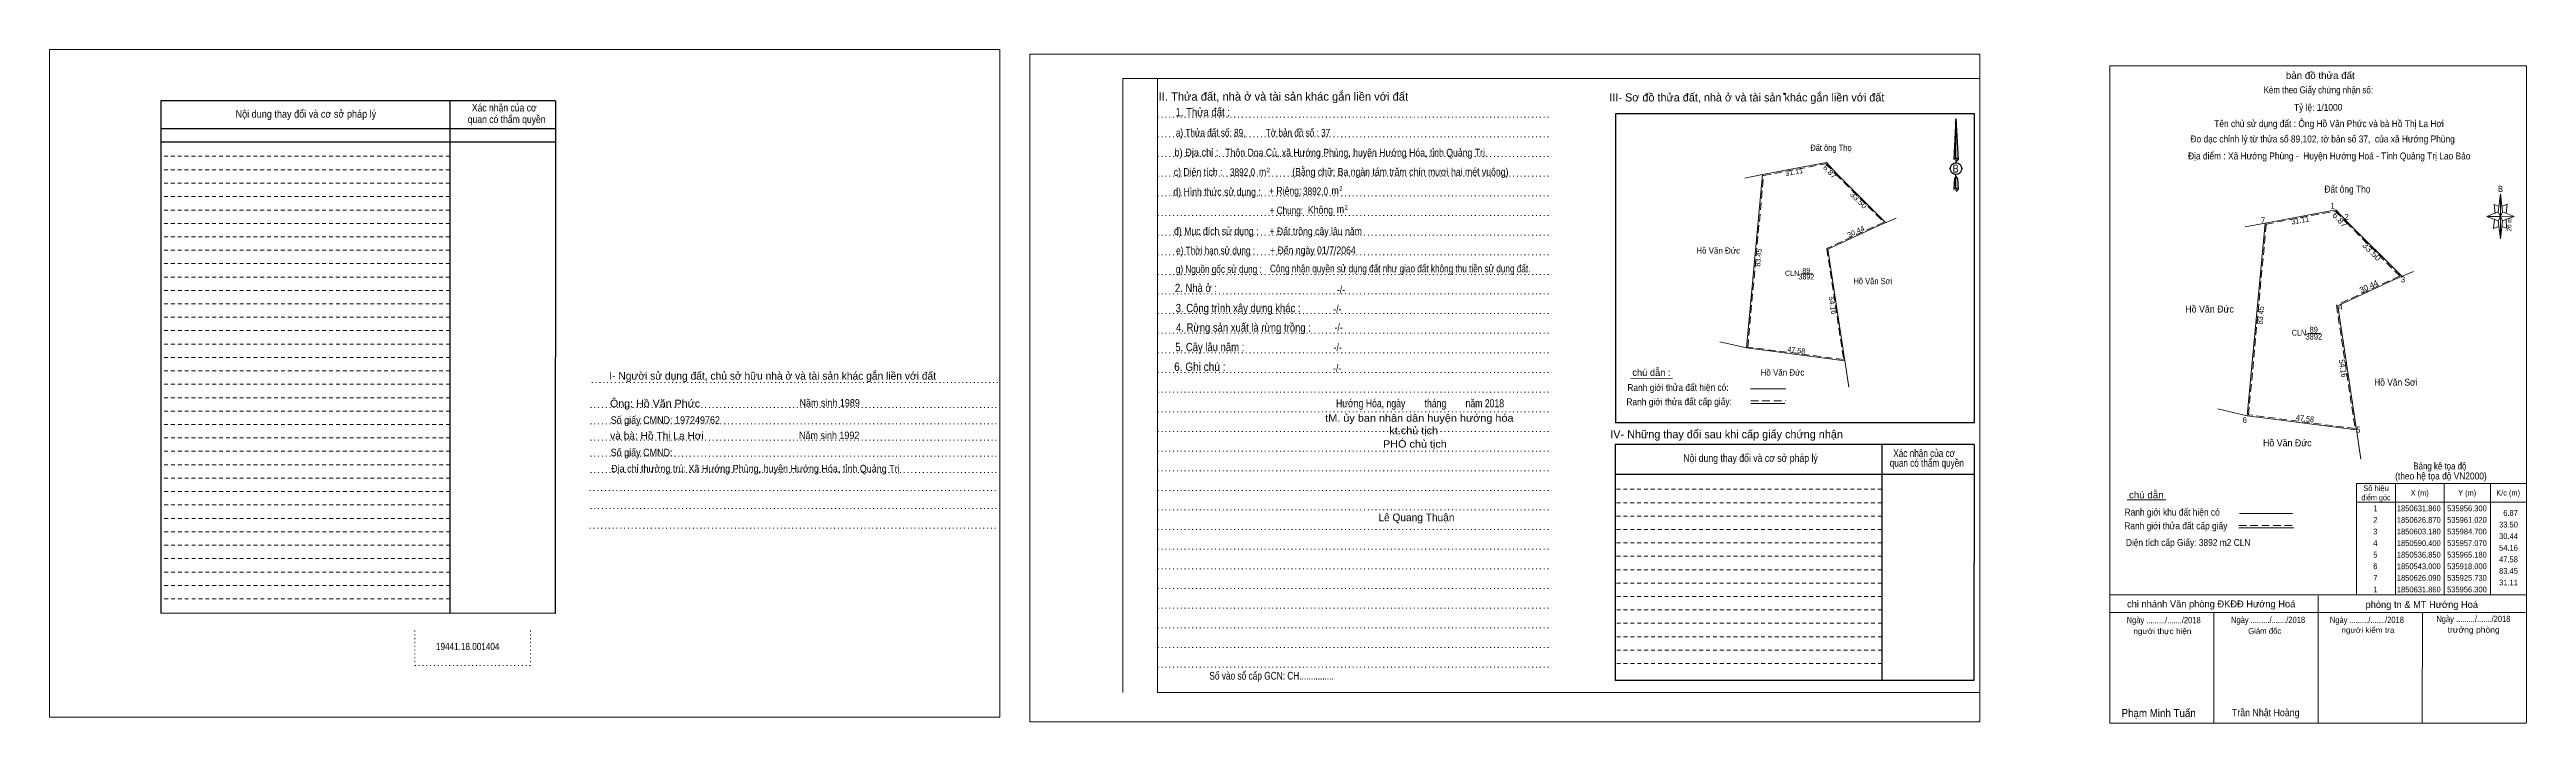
# Model space of a CAD drawing. Header units: metres. Extents: x 534969 to 536039, y 1850410 to 1850701.
import ezdxf
from ezdxf.enums import TextEntityAlignment as Align

# ---------------------------------------------------------------- set-up
doc = ezdxf.new("R2010")
doc.units = ezdxf.units.M
doc.header["$LTSCALE"] = 1.1
doc.header["$PDMODE"] = 32
doc.header["$PDSIZE"] = 0.55
for name, pattern in [('DOTTED', [1.5, 0.3, -1.2]), ('MEDIUM_DASHED', [4.5, 3, -1.5]), ('SHORT_DASHED', [2.7, 1.5, -1.2])]:
    doc.linetypes.add(name, pattern=pattern)
for name, color, linetype, lineweight in [('1', 7, 'DOTTED', 13), ('17', 7, 'Continuous', 13), ('18', 7, 'Continuous', 25), ('2', 7, 'SHORT_DASHED', 13), ('28', 7, 'Continuous', 25), ('55', 7, 'Continuous', 13), ('6', 7, 'Continuous', 13), ('63', 7, 'Continuous', 13)]:
    doc.layers.add(name, color=color, linetype=linetype, lineweight=lineweight)

msp = doc.modelspace()

# ---------------------------------------------------------------- linework, layer by layer
at = {"layer": '1', "linetype": 'Continuous'}
for p, q in [((535432.37, 1850688.56), (535802.57, 1850688.56)), ((535432.37, 1850688.56), (535432.37, 1850423.56)), ((535802.57, 1850688.56), (535802.57, 1850421.34))]:
    msp.add_line(p, q, dxfattribs=at)
at = {"layer": '1'}
for p, q in [((535447.37, 1850688.56), (535447.37, 1850423.56)), ((535447.37, 1850688.56), (535447.37, 1850423.56)), ((535447.51, 1850671.76), (535616.59, 1850671.76)), ((535447.51, 1850663.28), (535616.59, 1850663.28)), ((535447.51, 1850654.82), (535616.59, 1850654.82)), ((535447.51, 1850646.36), (535616.59, 1850646.36)), ((535447.51, 1850637.88), (535616.59, 1850637.88)), ((535447.51, 1850629.4), (535616.59, 1850629.4)), ((535447.51, 1850620.92), (535616.59, 1850620.92)), ((535447.51, 1850612.48), (535616.59, 1850612.48)), ((535447.51, 1850603.98), (535616.59, 1850603.98)), ((535447.51, 1850595.52), (535616.59, 1850595.52)), ((535447.51, 1850587.04), (535616.59, 1850587.04)), ((535447.51, 1850578.58), (535616.59, 1850578.58)), ((535447.51, 1850570.1), (535616.59, 1850570.1)), ((535447.51, 1850561.64), (535616.59, 1850561.64)), ((535203.07, 1850557.34), (535379.19, 1850557.34)), ((535447.51, 1850553.16), (535616.59, 1850553.16)), ((535202.49, 1850546.52), (535378.59, 1850546.52)), ((535202.49, 1850539.52), (535378.59, 1850539.52)), ((535447.51, 1850544.68), (535616.59, 1850544.68)), ((535202.49, 1850532.52), (535378.59, 1850532.52)), ((535447.51, 1850536.2), (535616.59, 1850536.2)), ((535447.51, 1850527.74), (535616.59, 1850527.74)), ((535202.49, 1850525.54), (535378.59, 1850525.54)), ((535202.49, 1850518.52), (535378.59, 1850518.52)), ((535447.51, 1850519.28), (535616.59, 1850519.28)), ((535202.15, 1850510.8), (535378.25, 1850510.8)), ((535447.51, 1850510.8), (535616.59, 1850510.8)), ((535202.49, 1850502.9), (535378.59, 1850502.9)), ((535447.51, 1850502.32), (535616.59, 1850502.32)), ((535202.15, 1850494.48), (535378.25, 1850494.48)), ((535447.51, 1850493.86), (535616.59, 1850493.86)), ((535447.51, 1850485.4), (535616.59, 1850485.4)), ((535447.51, 1850476.92), (535616.59, 1850476.92)), ((535447.51, 1850468.44), (535616.59, 1850468.44)), ((535447.51, 1850459.96), (535616.59, 1850459.96)), ((535126.63, 1850450.28), (535126.63, 1850435.26)), ((535176.59, 1850450.28), (535176.59, 1850435.26)), ((535447.51, 1850451.52), (535616.59, 1850451.52)), ((535447.51, 1850443.04), (535616.59, 1850443.04)), ((535126.63, 1850435.26), (535176.59, 1850435.26)), ((535447.51, 1850434.56), (535616.59, 1850434.56))]:
    msp.add_line(p, q, dxfattribs=at)
at = {"layer": '1', "linetype": 'Continuous'}
for points in [[(534968.81, 1850412.98), (535379.21, 1850412.98), (535379.21, 1850700.98), (534968.81, 1850700.98)], [(534968.81, 1850700.98), (535379.21, 1850700.98), (535379.21, 1850412.98), (534968.81, 1850412.98)], [(534968.81, 1850412.98), (535379.21, 1850412.98), (535379.21, 1850700.98), (534968.81, 1850700.98)], [(535392.17, 1850410.96), (535802.57, 1850410.96), (535802.57, 1850698.96), (535392.17, 1850698.96)], [(535447.37, 1850688.56), (535802.57, 1850688.56), (535802.57, 1850423.56), (535447.37, 1850423.56)]]:
    msp.add_lwpolyline(points, close=True, dxfattribs=at)
at = {"layer": '17'}
msp.add_line((535866.09, 1850506.69), (535882.77, 1850506.69), dxfattribs=at)
for points in [[(535948.59, 1850410.27), (535948.59, 1850410.33), (535948.63, 1850465.21)], [(535903.59, 1850410.31), (535903.59, 1850410.33), (535903.63, 1850458.13)], [(535993.59, 1850410.23), (535993.59, 1850410.33), (535993.63, 1850458.13)]]:
    msp.add_lwpolyline(points, dxfattribs=at)
at = {"layer": '18'}
for p, q in [((535792.19, 1850671.16), (535793.13, 1850653.48)), ((535792.19, 1850671.16), (535793.13, 1850653.48)), ((535792.19, 1850671.16), (535793.13, 1850653.48)), ((535791.43, 1850656.24), (535791.27, 1850653.52)), ((535792.19, 1850654.08), (535792.19, 1850653.4)), ((535792.19, 1850653.4), (535792.19, 1850652.88)), ((535792.19, 1850652.88), (535792.19, 1850652.2)), ((535792.19, 1850652.88), (535792.19, 1850652.2)), ((535792.19, 1850652.88), (535792.19, 1850652.2)), ((535792.19, 1850646.24), (535792.19, 1850647.04)), ((535792.19, 1850646.24), (535792.19, 1850647.04)), ((535792.19, 1850646.24), (535792.19, 1850647.04)), ((535792.19, 1850646.24), (535792.91, 1850645.28)), ((535792.19, 1850646.24), (535792.91, 1850645.28)), ((535792.19, 1850646.24), (535792.91, 1850645.28)), ((535792.91, 1850645.28), (535793.13, 1850640.64)), ((535792.91, 1850645.28), (535793.13, 1850640.64)), ((535792.91, 1850645.28), (535793.13, 1850640.64)), ((535793.13, 1850653.48), (535793.13, 1850653.52)), ((535792.19, 1850641.24), (535792.19, 1850640.56)), ((535792.19, 1850640.56), (535792.19, 1850640.04)), ((535793.13, 1850640.64), (535793.13, 1850640.68))]:
    msp.add_line(p, q, dxfattribs=at)
for points in [[(535792.19, 1850654.08), (535792.19, 1850671.16), (535791.43, 1850656.24)], [(535792.19, 1850641.24), (535792.19, 1850646.24), (535791.55, 1850645.28), (535791.43, 1850643.4), (535791.27, 1850640.68)]]:
    msp.add_lwpolyline(points, dxfattribs=at)
msp.add_ellipse((535792.229, 1850649.605), major_axis=(0, 2.516), ratio=0.983453, dxfattribs=at)
for centre, start_param, end_param in [((535792.23, 1850653.482), 1.57079633, 3.07445202), ((535792.23, 1850653.482), 0.06714063, 1.57079633), ((535792.23, 1850653.482), 4.71238898, 6.28318531), ((535792.23, 1850640.641), 2.49106941, 3.07427841), ((535792.23, 1850640.641), 1.57079633, 2.49106941), ((535792.23, 1850640.641), 0.06714063, 1.57079633), ((535792.23, 1850640.641), 4.71238898, 6.28318531)]:
    msp.add_ellipse(centre, major_axis=(0.907, 0), ratio=0.655448, start_param=start_param, end_param=end_param, dxfattribs=at)
at = {"layer": '2', "linetype": 'Continuous', "lineweight": 25}
for p, q in [((535187.35, 1850678.88), (535016.81, 1850678.88)), ((535016.81, 1850678.88), (535016.81, 1850457.84)), ((535141.67, 1850678.88), (535141.73, 1850457.68)), ((535187.35, 1850666.82), (535017.03, 1850666.82)), ((535187.35, 1850661.04), (535017.03, 1850661.04))]:
    msp.add_line(p, q, dxfattribs=at)
at = {"layer": '2'}
for p, q in [((535141.67, 1850654.92), (535016.79, 1850654.92)), ((535141.67, 1850649.12), (535016.79, 1850649.12)), ((535141.67, 1850649.12), (535016.81, 1850649.12)), ((535141.67, 1850643.34), (535016.81, 1850643.34)), ((535141.67, 1850637.56), (535016.81, 1850637.56)), ((535141.67, 1850631.76), (535016.81, 1850631.76)), ((535141.67, 1850625.98), (535016.81, 1850625.98)), ((535141.67, 1850620.2), (535016.81, 1850620.2)), ((535141.69, 1850614.4), (535016.81, 1850614.4)), ((535141.69, 1850608.64), (535016.81, 1850608.64)), ((535141.69, 1850602.84), (535016.81, 1850602.84)), ((535141.71, 1850597.06), (535016.81, 1850597.06)), ((535141.71, 1850591.28), (535016.81, 1850591.28)), ((535141.71, 1850585.48), (535016.81, 1850585.48)), ((535141.71, 1850579.7), (535016.81, 1850579.7)), ((535141.71, 1850573.92), (535016.81, 1850573.92)), ((535141.71, 1850568.12), (535016.81, 1850568.12)), ((535141.71, 1850562.36), (535016.81, 1850562.36)), ((535141.71, 1850556.56), (535016.81, 1850556.56)), ((535141.71, 1850550.78), (535016.81, 1850550.78)), ((535141.71, 1850545), (535016.81, 1850545)), ((535141.71, 1850539.2), (535016.81, 1850539.2)), ((535141.73, 1850533.42), (535016.81, 1850533.42)), ((535141.73, 1850527.64), (535016.81, 1850527.64)), ((535141.73, 1850521.84), (535016.81, 1850521.84)), ((535141.73, 1850516.06), (535016.81, 1850516.06)), ((535141.75, 1850510.28), (535016.81, 1850510.28)), ((535760.11, 1850505.48), (535644.99, 1850505.48)), ((535141.75, 1850504.48), (535016.81, 1850504.48)), ((535141.75, 1850498.72), (535016.81, 1850498.72)), ((535760.13, 1850499.72), (535644.99, 1850499.72)), ((535141.75, 1850492.92), (535016.81, 1850492.92)), ((535141.75, 1850487.14), (535016.81, 1850487.14)), ((535760.13, 1850493.92), (535644.99, 1850493.92)), ((535760.15, 1850488.14), (535644.99, 1850488.14)), ((535141.75, 1850481.36), (535016.81, 1850481.36)), ((535141.75, 1850475.56), (535016.81, 1850475.56)), ((535760.15, 1850482.36), (535644.99, 1850482.36)), ((535760.15, 1850476.56), (535644.99, 1850476.56)), ((535141.75, 1850469.78), (535016.81, 1850469.78)), ((535141.75, 1850464), (535016.81, 1850464)), ((535760.15, 1850470.78), (535644.99, 1850470.78)), ((535760.17, 1850465), (535644.99, 1850465)), ((535760.19, 1850459.2), (535644.99, 1850459.2)), ((535760.19, 1850453.44), (535644.99, 1850453.44)), ((535760.19, 1850447.64), (535644.99, 1850447.64)), ((535760.19, 1850441.86), (535644.99, 1850441.86)), ((535760.21, 1850436.08), (535644.99, 1850436.08))]:
    msp.add_line(p, q, dxfattribs=at)
at = {"layer": '2', "linetype": 'Continuous'}
for p, q in [((535708.7, 1850647.01), (535700.95, 1850645.56)), ((535708.7, 1850647.01), (535701.75, 1850572.23)), ((535758.37, 1850624.82), (535766.35, 1850628.29)), ((535925.73, 1850626.09), (535917.12, 1850624.47)), ((535925.73, 1850626.09), (535918, 1850543)), ((535725.35, 1850604.15), (535730.23, 1850604.15)), ((535980.91, 1850601.43), (535989.78, 1850605.29)), ((535944.23, 1850578.46), (535949.65, 1850578.46)), ((535745.9, 1850555.33), (535744.32, 1850565.98)), ((535967.06, 1850524.22), (535965.3, 1850536.05))]:
    msp.add_line(p, q, dxfattribs=at)
at = {"layer": '2', "linetype": 'Continuous', "lineweight": 25}
msp.add_lwpolyline([(535187.35, 1850678.88), (535187.25, 1850457.62), (535016.81, 1850457.84)], dxfattribs=at)
at = {"layer": '2', "linetype": 'Continuous'}
for points in [[(535761.78, 1850626.4), (535740.46, 1850647.72), (535736.22, 1850652.21), (535708.7, 1850647.01)], [(535758.37, 1850624.82), (535736.91, 1850614.89), (535744.21, 1850566.7), (535744.32, 1850565.98)], [(535984.7, 1850603.18), (535961.02, 1850626.87), (535956.3, 1850631.86), (535925.73, 1850626.09)], [(535980.91, 1850601.43), (535957.07, 1850590.4), (535965.18, 1850536.85), (535965.3, 1850536.05)], [(535690.25, 1850574.88), (535701.75, 1850572.23), (535744.21, 1850566.7)], [(535905.23, 1850545.94), (535918, 1850543), (535965.18, 1850536.85)]]:
    msp.add_lwpolyline(points, dxfattribs=at)
at = {"layer": '28'}
for p, q in [((535645.11, 1850673.24), (535645.11, 1850539.96)), ((535800.15, 1850539.96), (535645.11, 1850539.96)), ((535760.11, 1850530.56), (535760.21, 1850428.8)), ((535800.01, 1850530.56), (535799.95, 1850428.8)), ((535799.99, 1850517.64), (535644.99, 1850517.64)), ((535799.95, 1850428.8), (535644.99, 1850428.8))]:
    msp.add_line(p, q, dxfattribs=at)
at = {"layer": '28', "linetype": 'SHORT_DASHED', "lineweight": 13}
msp.add_line((535760.11, 1850511.28), (535644.99, 1850511.28), dxfattribs=at)
at = {"layer": '28'}
for points in [[(535800.15, 1850539.96), (535800.15, 1850673.24), (535645.11, 1850673.24)], [(535800.01, 1850530.56), (535644.99, 1850530.56), (535644.99, 1850428.8)]]:
    msp.add_lwpolyline(points, dxfattribs=at)
msp.add_point((535718.07, 1850681.88), dxfattribs=at)
at = {"layer": '55'}
for p, q in [((535651.84, 1850559.12), (535669.8, 1850559.14)), ((535703.46, 1850554.54), (535718.7, 1850554.54)), ((535703.62, 1850548.34), (535718.24, 1850548.34)), ((535703.62, 1850548.34), (535718.24, 1850548.34))]:
    msp.add_line(p, q, dxfattribs=at)
at = {"layer": '55', "linetype": 'MEDIUM_DASHED'}
msp.add_line((535703.58, 1850549.44), (535718.58, 1850549.44), dxfattribs=at)
at = {"layer": '6'}
for p, q in [((535858.59, 1850410.33), (535858.59, 1850693.93)), ((536026.41, 1850630.91), (536027.41, 1850638.71)), ((536026.41, 1850627.11), (536021.41, 1850628.91)), ((536028.21, 1850627.11), (536027.41, 1850619.31)), ((536030.01, 1850623.91), (536028.01, 1850624.71)), ((536028.21, 1850630.91), (536033.21, 1850628.91)), ((536029.81, 1850627.71), (536030.01, 1850623.91)), ((535914.61, 1850500.83), (535937.61, 1850500.83)), ((535914.31, 1850494.59), (535938.11, 1850494.59)), ((535858.59, 1850465.73), (536038.59, 1850465.73)), ((535858.59, 1850458.13), (536038.19, 1850458.13)), ((536038.59, 1850410.33), (535858.59, 1850410.33))]:
    msp.add_line(p, q, dxfattribs=at)
at = {"layer": '6', "linetype": 'MEDIUM_DASHED'}
msp.add_line((535914.33, 1850495.57), (535937.93, 1850495.57), dxfattribs=at)
at = {"layer": '6'}
for points in [[(535858.59, 1850693.93), (536038.59, 1850693.93), (536038.59, 1850410.33)], [(536026.81, 1850633.31), (536024.61, 1850634.11), (536025.01, 1850630.31)], [(536028.01, 1850633.31), (536030.21, 1850634.31), (536029.81, 1850630.31)], [(536027.41, 1850628.91), (536026.41, 1850630.91), (536021.41, 1850628.91)], [(536024.81, 1850627.71), (536024.41, 1850623.71), (536026.61, 1850624.71)], [(536027.41, 1850628.91), (536028.21, 1850627.11), (536033.21, 1850628.91)]]:
    msp.add_lwpolyline(points, dxfattribs=at)
for points in [[(536027.41, 1850638.71), (536028.21, 1850630.91), (536027.41, 1850628.91)], [(536027.41, 1850628.91), (536021.41, 1850628.91), (536026.41, 1850630.91), (536028.21, 1850627.11), (536033.21, 1850628.91), (536027.41, 1850629.11)], [(536027.41, 1850628.91), (536027.41, 1850619.31), (536026.41, 1850627.11)]]:
    msp.add_lwpolyline(points, close=True, dxfattribs=at)
at = {"layer": '63'}
for p, q in [((535965.19, 1850505.73), (536038.59, 1850505.73)), ((535981.99, 1850513.73), (535981.99, 1850465.73)), ((536002.99, 1850513.73), (536002.99, 1850465.73)), ((536022.99, 1850513.73), (536022.99, 1850465.73))]:
    msp.add_line(p, q, dxfattribs=at)
at = {"layer": '63', "linetype": 'MEDIUM_DASHED'}
for points in [[(535736.05, 1850651.72), (535740.14, 1850647.4), (535761, 1850626.53), (535736.41, 1850615.16), (535743.68, 1850567.22), (535702.23, 1850572.62), (535709.12, 1850646.64)], [(535956.12, 1850631.32), (535960.66, 1850626.52), (535983.84, 1850603.33), (535956.52, 1850590.7), (535964.59, 1850537.43), (535918.54, 1850543.43), (535926.19, 1850625.67)]]:
    msp.add_lwpolyline(points, close=True, dxfattribs=at)
at = {"layer": '63'}
msp.add_lwpolyline([(535965.19, 1850513.73), (536038.59, 1850513.73), (536038.59, 1850465.73), (535965.19, 1850465.73)], close=True, dxfattribs=at)

# ---------------------------------------------------------------- texts
at = {"layer": '18'}
for s, height, p in [('II. Thửa đất, nhà ở và tài sản khác gắn liền với đất', 3.6, (535501.7, 1850678.94)), ('Lê Quang Thuận', 3.274, (535559.17, 1850497.49))]:
    msp.add_text(s, height=height, dxfattribs=at).set_placement(p, align=Align.CENTER)
for s, width, p in [('a) Thửa đất số: 89,         Tờ bản đồ số : 37', 0.8, (535455.26, 1850663.46)), ('Thôn Doa Củ, xã Hướng Phùng, huyện Hướng Hóa, tỉnh Quảng Trị.', 0.85, (535476.62, 1850654.88)), ('(Bằng chữ: Ba ngàn tám trăm chín mươi hai mét vuông)', 0.85, (535505.54, 1850646.58)), ('+ Đất trồng cây lâu năm', 0.85, (535495.7, 1850620.93)), ('+ Đến ngày 01/7/2064', 0.85, (535495.92, 1850612.74)), ('Công nhận quyền sử dụng đất như giao đất không thu tiền sử dụng đất.', 0.8, (535495.92, 1850604.85))]:
    msp.add_text(s, height=3.3, dxfattribs=dict(at, width=width)).set_placement(p)
for s, height, width, p in [('1. Thửa đất :', 3.6, 0.85, (535466.875, 1850672.2)), ('b) Địa chỉ : ', 3.3, 0.9, (535464.68, 1850654.96)), ('c) Diện tích :                                                   ', 3.3, 0.85, (535491.47, 1850646.52)), ('3892,0', 3.3, 0.8, (535484.05, 1850646.44)), (' m', 3.3, 0.85, (535492.215, 1850646.6)), ('2', 2, 0.75, (535495.195, 1850648.02)), ('B', 3.456, 0.85, (535792.055, 1850647.92)), ('d) Hình thức sử dụng :', 3.3, 0.85, (535473.055, 1850637.94)), ('+ Riêng: ', 3.3, 0.85, (535502.995, 1850638.4)), ('3892,0', 3.3, 0.8, (535515.59, 1850638.22)), (' m', 3.3, 0.85, (535523.535, 1850638.52)), ('2', 2, 0.75, (535526.555, 1850639.94)), ('2', 2, 0.75, (535528.855, 1850631.92)), ('đ) Mục đích sử dụng :', 3.3, 0.85, (535472.715, 1850621)), ('       + Chung:', 3.3, 0.8, (535499.555, 1850629.92)), ('Không', 3.3, 0.85, (535517.73, 1850630.16)), (' m', 3.3, 0.85, (535525.835, 1850630.48)), ('e) Thời hạn sử dụng :', 3.3, 0.8, (535472.42, 1850612.63)), ('g) Nguồn gốc sử dụng :', 3.3, 0.8, (535473.815, 1850604.61)), ('2. Nhà ở :', 3.6, 0.85, (535463.935, 1850596.33)), ('3. Công trình xây dựng khác :', 3.6, 0.85, (535482.16, 1850587.65)), ('4. Rừng sản xuất là rừng trồng :', 3.6, 0.85, (535484.455, 1850579.27)), ('5. Cây lâu năm :', 3.6, 0.85, (535469.93, 1850570.85)), ('6. Ghi chú :', 3.6, 0.9, (535465.615, 1850562.35)), ('Hướng Hóa, ngày        tháng        năm 2018', 3.5, 0.8, (535560.73, 1850546.61)), ('tM. ủy ban nhân dân huyện hướng hóa', 3.189, 1.1, (535560.45, 1850540.41)), ('kt.chủ tịch', 3.18, 1.1, (535558, 1850535.03)), ('PHÓ chủ tịch', 3.18, 1.1, (535558.51, 1850529.25)), ('19441.18.001404', 3.1, 0.85, (535149.415, 1850441.88)), ('Số vào sổ cấp GCN: CH...............', 3.348, 0.8, (535496.62, 1850429.12))]:
    msp.add_text(s, height=height, dxfattribs=dict(at, width=width)).set_placement(p, align=Align.CENTER)
at = {"layer": '2'}
for s, height, width, p in [('Xác nhận của cơ', 3.261, 0.85, (535165.195, 1850674.28)), ('Xác nhận của cơ', 3.261, 0.85, (535165.195, 1850674.28)), ('Nội dung thay đổi và cơ sở pháp lý', 3.261, 0.9, (535079.52, 1850671.6)), ('Nội dung thay đổi và cơ sở pháp lý', 3.261, 0.9, (535079.52, 1850671.6)), (' quan có thẩm quyền', 3.261, 0.85, (535165.72, 1850669.28)), (' quan có thẩm quyền', 3.261, 0.85, (535165.72, 1850669.28)), ('Đất ông Thọ', 2.7, 0.9, (535738.205, 1850657.27)), ('Đất ông Thọ', 3, 0.9, (535961.27, 1850639.27)), ('Hồ Văn Đức', 2.7, 0.95, (535689.505, 1850612.9)), ('3892', 2.25, 0.85, (535727.605, 1850601.8)), ('89', 2.25, 0.85, (535727.545, 1850604.52)), ('Hồ Văn Sơi', 2.7, 0.9, (535756.28, 1850599.76)), ('Hồ Văn Đức', 3, 0.95, (535901.725, 1850587.53)), ('89', 2.5, 0.85, (535946.705, 1850578.9)), ('3892', 2.5, 0.85, (535946.77, 1850575.87)), ('Hồ Văn Đức', 2.7, 0.95, (535717.275, 1850560.32)), ('Hồ Văn Sơi', 3, 0.9, (535982.16, 1850555.95)), ('Hồ Văn Đức', 3, 0.95, (535935.295, 1850529.78))]:
    msp.add_text(s, height=height, dxfattribs=dict(at, width=width)).set_placement(p, align=Align.CENTER)
at = {"layer": '2', "width": 0.9}
for height, p in [(2.25, (535725.37, 1850603.34)), (2.5, (535944.29, 1850577.58))]:
    msp.add_text('CLN ', height=height, dxfattribs=at).set_placement(p, align=Align.RIGHT)
at = {"layer": '28'}
for s, height, p in [('III- Sơ đồ thửa đất, nhà ở và tài sản khác gắn liền với đất', 3.5, (535701.89, 1850678.6)), ('I- Người sử dụng đất, chủ sở hữu nhà ở và tài sản khác gắn liền với đất', 3.306, (535281.12, 1850558.56)), ('IV- Những thay đổi sau khi cấp giấy chứng nhận', 3.5, (535693.13, 1850533.26))]:
    msp.add_text(s, height=height, dxfattribs=at).set_placement(p, align=Align.CENTER)
for s, height, width, p in [('-/-', 3.3, 0.85, (535526.555, 1850595.75)), ('-/-', 3.3, 0.85, (535525.035, 1850587.39)), ('-/-', 3.3, 0.85, (535525.575, 1850579.49)), ('-/-', 3.3, 0.85, (535525.155, 1850570.83)), ('-/-', 3.3, 0.85, (535524.935, 1850561.89)), ('Năm sinh 1989', 3.22, 0.9, (535305.74, 1850546.96)), ('Năm sinh 1992', 3.22, 0.9, (535305.535, 1850532.92)), ('Nội dung thay đổi và cơ sở pháp lý', 3.3, 0.85, (535703.46, 1850523.08)), ('Xác nhận của cơ', 3.3, 0.8, (535778.46, 1850525.16)), (' quan có thẩm quyền', 3.3, 0.8, (535779.09, 1850520.98))]:
    msp.add_text(s, height=height, dxfattribs=dict(at, width=width)).set_placement(p, align=Align.CENTER)
for s, height, width, p in [('Ông: Hồ Văn Phức', 3.28, 1.05, (535210.86, 1850546.64)), ('Số giấy CMND: 197249762', 3.22, 0.9, (535211.18, 1850539.52)), ('Số giấy CMND: ', 3.22, 0.9, (535211.16, 1850525.54)), ('Địa chỉ thường trú: Xã Hướng Phùng, huyện Hướng Hóa, tỉnh Quảng Trị', 3.22, 0.9, (535211.36, 1850518.58))]:
    msp.add_text(s, height=height, dxfattribs=dict(at, width=width)).set_placement(p)
msp.add_text('và bà: Hồ Thị La Hơi', height=3.28, dxfattribs=at).set_placement((535210.92, 1850532.74))
at = {"layer": '55'}
msp.add_text('chú dẫn :', height=3, rotation=359.974, dxfattribs=at).set_placement((535660.674, 1850560.146), align=Align.CENTER)
at = {"layer": '55', "width": 0.9}
for s, p in [('Ranh giới thửa đất cấp giấy:', (535672.646, 1850547.542)), ('Ranh giới thửa đất hiện có:', (535672.146, 1850553.68))]:
    msp.add_text(s, height=3, rotation=0.135, dxfattribs=at).set_placement(p, align=Align.CENTER)
at = {"layer": '6'}
for s, height, width, p in [('bản đồ thửa đất', 3, 1.05, (535949.55, 1850688.34)), ('Kèm theo Giấy chứng nhận số:', 3, 0.85, (535948.71, 1850682.1)), ('Tỷ lệ: 1/1000', 3, 0.9, (535948.625, 1850674.54)), ('Tên chủ sử dụng đất : Ông Hồ Văn Phức và bà Hồ Thị La Hơi', 3, 0.9, (535953.305, 1850667.52)), ('Địa điểm : Xã Hướng Phùng -  Huyện Hướng Hoá - Tỉnh Quảng Trị Lao Bảo', 3, 0.9, (535953.415, 1850653.58)), ('Đo đạc chỉnh lý từ thửa số 89,102, tờ bản số 37,  của xã Hướng Phùng', 3, 0.9, (535950.56, 1850660.91)), ('B', 2.755, 0.75, (536027.41, 1850639.46)), ('(theo hệ tọa độ VN2000)', 3, 0.9, (536001.66, 1850515.5)), ('Bảng kê tọa độ ', 3, 0.85, (536001.67, 1850519.82)), ('chú dẫn', 3, 1.05, (535874.405, 1850507.36)), ('Ranh giới thửa đất cấp giấy', 3, 0.9, (535887.155, 1850494)), ('Ranh giới khu đất hiện có ', 3, 0.9, (535886.06, 1850499.92)), ('Ngày ........./......./2018', 2.7, 0.9, (535881.89, 1850453.48)), ('Ngày ........./......./2018', 2.7, 0.9, (535926.99, 1850453.56)), ('Ngày ........./......./2018', 2.7, 0.9, (535969.67, 1850453.56)), ('người kiểm tra', 2.4, 1.1, (535970.11, 1850449.32)), ('Ngày ........./......./2018', 2.7, 0.9, (536015.67, 1850453.96)), ('trưởng phòng', 2.5, 1.1, (536015.79, 1850449.4)), ('người thực hiện', 2.4, 1.1, (535881.335, 1850448.84)), ('Phạm Minh Tuấn', 3.5, 0.9, (535879.735, 1850412.96)), ('Trần Nhật Hoàng', 3.16, 0.9, (535925.98, 1850413.34))]:
    msp.add_text(s, height=height, dxfattribs=dict(at, width=width)).set_placement(p, align=Align.CENTER)
at = {"layer": '6', "width": 0.9}
msp.add_text('26 m', height=1.999, rotation=89.004, dxfattribs=at).set_placement((536032.116, 1850625.503), align=Align.CENTER)
msp.add_text('Diện tích cấp Giấy: 3892 m2 CLN', height=3, dxfattribs=at).set_placement((535865.59, 1850486.8))
at = {"layer": '6'}
for s, height, p in [('chi nhánh Văn phòng ĐKĐĐ Hướng Hoá', 3, (535902.415, 1850460.28)), ('phòng tn & MT Hướng Hoá', 3, (535993.39, 1850460.04)), ('Giám đốc', 2.5, (535925.55, 1850448.9))]:
    msp.add_text(s, height=height, dxfattribs=at).set_placement(p, align=Align.CENTER)
at = {"layer": '63'}
for s, height, rotation, width, p in [('31.11', 2.25, 10.689, 0.9, (535722.496, 1850647.052)), ('6.87', 2.25, 313.407, 1.15, (535736.852, 1850647.488)), ('33.50', 2.25, 314.988, 1.15, (535749.293, 1850635.165)), ('31.11', 2.5, 10.689, 0.9, (535941.093, 1850626.151)), ('6.87', 2.5, 313.407, 1.15, (535957.036, 1850626.639)), ('83.45', 2.25, 84.685, 0.9, (535707.998, 1850611.136)), ('33.50', 2.5, 314.988, 1.15, (535970.87, 1850612.939)), ('54.16', 2.25, 278.612, 0.9, (535737.804, 1850590.428)), ('83.45', 2.5, 84.685, 0.9, (535924.983, 1850586.249)), ('47.58', 2.25, 352.573, 0.9, (535723.105, 1850570.174)), ('54.16', 2.5, 278.612, 0.9, (535958.091, 1850563.237)), ('47.58', 2.5, 352.573, 0.9, (535942.788, 1850540.565))]:
    msp.add_text(s, height=height, rotation=rotation, dxfattribs=dict(at, width=width)).set_placement(p, align=Align.CENTER)
for s, width, p in [(' 1', 0.75, (535955.75, 1850632.34)), (' 7', 0.8, (535925.73, 1850626.09)), (' 2', 0.85, (535961.82, 1850627.57)), (' 3', 0.8, (535986.16, 1850600.55)), (' 4', 0.85, (535959.23, 1850588.72)), (' 6', 0.85, (535917.84, 1850539.91)), (' 5', 0.8, (535966.91, 1850535.72)), ('33.50', 0.85, (536034.89, 1850494.78)), ('6.87', 0.85, (536034.89, 1850499.78)), ('30.44', 0.85, (536034.89, 1850489.78)), ('54.16', 0.85, (536034.89, 1850484.78)), ('47.58', 0.85, (536034.89, 1850479.78)), ('83.45', 0.85, (536034.89, 1850474.78)), ('31.11', 0.85, (536034.89, 1850469.78))]:
    msp.add_text(s, height=2.5, dxfattribs=dict(at, width=width)).set_placement(p, align=Align.RIGHT)
for height, p in [(2.25, (535749.448, 1850621.4)), (2.5, (535971.035, 1850597.645))]:
    msp.add_text('30.44', height=height, rotation=24.822, dxfattribs=at).set_placement(p, align=Align.CENTER)
for s, width, p in [('điểm góc', 0.9, (535973.59, 1850506.48)), ('Số hiệu', 0.85, (535973.59, 1850510.48)), ('X (m)', 0.95, (535992.49, 1850508.48)), ('Y (m)', 0.95, (536012.985, 1850508.48)), ('K/c (m)', 0.95, (536030.69, 1850508.48)), (' 2', 0.85, (535972.89, 1850496.78)), (' 1', 0.75, (535972.885, 1850501.78)), ('1850631.860', 0.85, (535992.09, 1850501.78)), ('1850626.870', 0.85, (535992.09, 1850496.78)), ('535956.300', 0.85, (536012.895, 1850501.78)), ('535961.020', 0.85, (536012.895, 1850496.78)), (' 4', 0.85, (535972.885, 1850486.78)), (' 3', 0.8, (535972.89, 1850491.78)), (' 5', 0.8, (535972.89, 1850481.78)), ('1850603.180', 0.85, (535992.09, 1850491.78)), ('1850590.400', 0.85, (535992.09, 1850486.78)), ('1850536.850', 0.85, (535992.09, 1850481.78)), ('535984.700', 0.85, (536012.895, 1850491.78)), ('535957.070', 0.85, (536012.895, 1850486.78)), ('535965.180', 0.85, (536012.895, 1850481.78)), (' 6', 0.85, (535972.89, 1850476.78)), (' 7', 0.8, (535972.89, 1850471.78)), ('1850543.000', 0.85, (535992.09, 1850476.78)), ('1850626.090', 0.85, (535992.09, 1850471.78)), ('535918.000', 0.85, (536012.895, 1850476.78)), ('535925.730', 0.85, (536012.895, 1850471.78)), (' 1', 0.75, (535972.885, 1850466.78)), ('1850631.860', 0.85, (535992.09, 1850466.78)), ('535956.300', 0.85, (536012.895, 1850466.78))]:
    msp.add_text(s, height=2.5, dxfattribs=dict(at, width=width)).set_placement(p, align=Align.CENTER)

doc.saveas('drawing.dxf')
